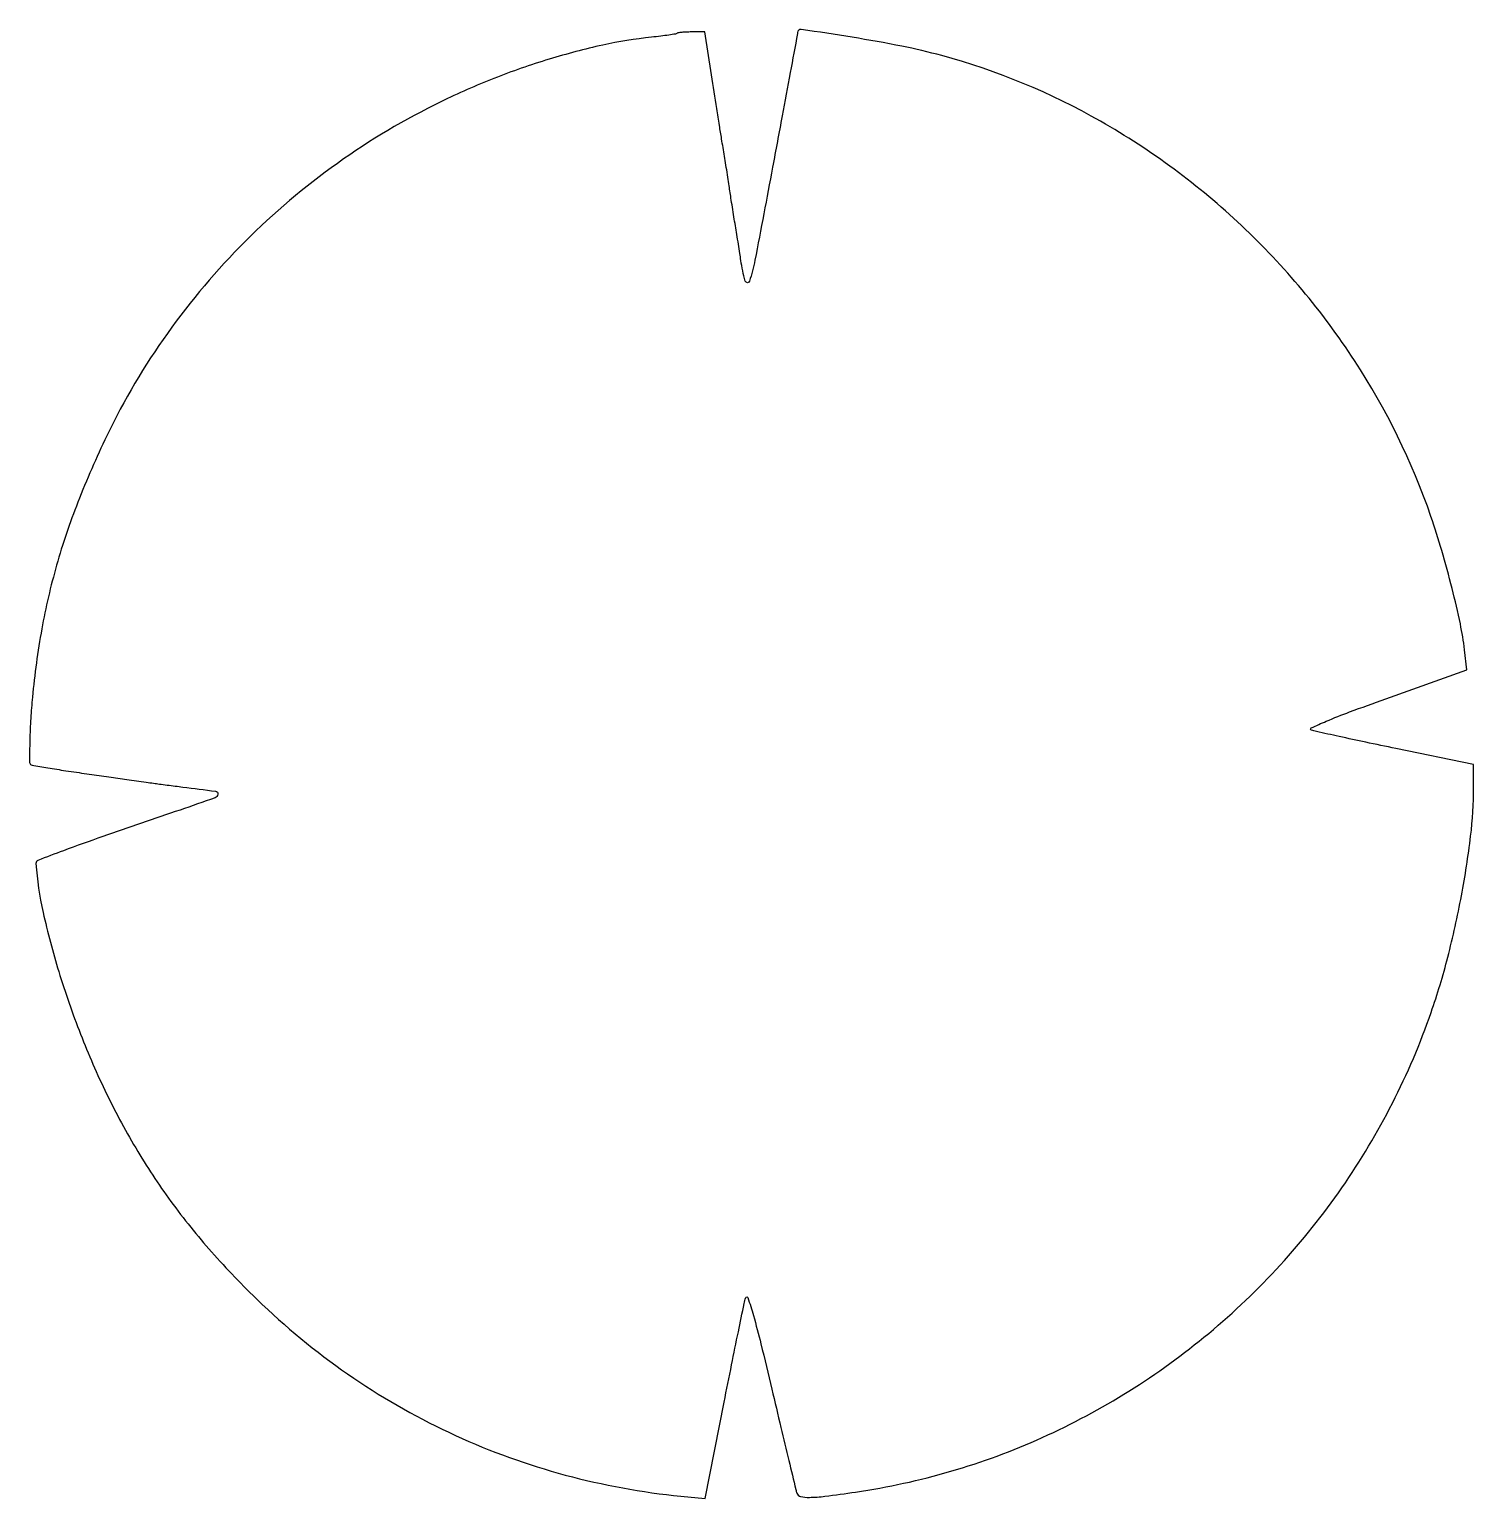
# Model space of a CAD drawing. Extents: x 1 to 396, y 0 to 402.
import ezdxf

# ---------------------------------------------------------------- set-up
doc = ezdxf.new("R2010")
doc.units = 0

msp = doc.modelspace()

# ---------------------------------------------------------------- linework, layer by layer
msp.add_lwpolyline([(177.916667, 400.619547, -0.14481), (177.563022, 400.447679, -0.003371), (175.713021, 400.152891, -0.007202), (173.52109, 399.850996, -0.004789), (171, 399.565182, 0.02842), (157.652059, 397.40926, 0.020097), (142.963774, 393.546696, 0.019288), (127.887741, 388.283074, 0.01964), (113.354737, 381.901593, 0.041777), (85.037891, 365.060702, 0.041332), (59.805204, 343.692627, 0.041492), (38.518625, 318.552518, 0.042841), (21.930381, 290.5, 0.018654), (14.012116, 272.335649, 0.024091), (8.193506, 255.101846, 0.024602), (4.149001, 237.690514, 0.020928), (1.568451, 219, 0.009274), (1.124982, 213.237253, 0.008013), (0.868782, 207.174078, 0.002616), (0.747938, 201.412881, 0.204556), (1.085811, 200.585756, 0.15459), (1.47138, 200.388591, 0.000783), (5.784582, 199.673141, 0.003414), (10.720017, 198.896983, 0.002144), (16.5, 198.053728), (22.481096, 197.207309), (28.046171, 196.419764), (32.720028, 195.758342, 0.000001), (34.742283, 195.472165, 0.001994), (36.318087, 195.255574, 0.000849), (38.429725, 194.977556, 0.00084), (40.683459, 194.688568, 0.001102), (42.742283, 194.432697, -0.003377), (51.699768, 193.278049, -0.409091), (52.344009, 192.446595, -0.285973), (51.554357, 191.45906, -0.002466), (42, 188.140731, 0.000899), (20.85056, 180.869492, 0.005604), (10.063835, 177.003399, 0.003515), (3.094556, 174.361134, 0.329465), (2.548833, 173.5, 0.036902), (4.508609, 160.121404, 0.01966), (8.787962, 143.939685, 0.018729), (14.750657, 126.828326, 0.019689), (21.8889, 110.5, 0.022255), (30.427999, 94.719957, 0.024046), (40.135304, 80.177688, 0.023583), (51.372579, 66.390044, 0.019841), (64.5, 52.870116, 0.041024), (89.509853, 32.709698, 0.04178), (117.328683, 17.041633, 0.041737), (147.392965, 6.203508, 0.040764), (179.078271, 0.402128), (185.656542, -0.255278), (190.88042, 26.122361, -0.000868), (192.932711, 36.391663, -0.001277), (194.774778, 45.407564, -0.000588), (196.373702, 53.087283, -0.024113), (196.802149, 54.733177, -0.728716), (197.381573, 54.738067, -0.010503), (198.87995, 49.872718, -0.009008), (200.948769, 42.08739, -0.002463), (203.930046, 29.733177, 0.000428), (206.42547, 19.204641, 0.000666), (208.59668, 10.132558, 0.000182), (210.503076, 2.226268, 0.023044), (210.787035, 1.25, 0.260823), (211.811764, 0.330389, 0.05994), (214.210347, 0.086403, 0.027265), (218.482637, 0.398319, 0.004249), (226.871662, 1.545408, 0.069941), (277.933487, 16.452421, 0.067844), (323.492149, 44.963439, 0.067498), (359.949113, 84.782851, 0.068003), (384.374228, 132.776986, 0.021016), (388.925088, 147.865495, 0.016097), (392.663761, 164.685742, 0.016411), (395.189555, 180.988661, 0.030231), (396, 194.380485), (396, 200.577484), (374.75, 204.961028, -0.001095), (366.471091, 206.687745, -0.0016), (359.189057, 208.247546, -0.000768), (353.0006, 209.603786, -0.028664), (351.617001, 209.993558, -0.671309), (351.58287, 210.597321, -0.011622), (355.668834, 212.429872, -0.010869), (362.062331, 214.958528, -0.003234), (371.934645, 218.544534), (394.135287, 226.446525), (393.511485, 231.973263, 0.024293), (392.3635, 239.043182, 0.009288), (390.108267, 248.757109, 0.009255), (387.297772, 259.104808, 0.012204), (384.333237, 268.419646, 0.061671), (363.426398, 311.075959, 0.05914), (332.49671, 348.018137, 0.05938), (293.910022, 376.567519, 0.063183), (250.474082, 394.532509, 0.017448), (239.550113, 397.102755, 0.009375), (225.922232, 399.546568, 0.00252), (212.007802, 401.701481, 0.448881), (210.988849, 400.851491, -0.037966), (210.958194, 400.56771, -0.000013), (208.974602, 389.881376, -0.000223), (206.767111, 378.01999, -0.000135), (204.147497, 364, -0.000943), (199.331697, 338.530568, -0.034855), (197.821574, 332.818107, -0.733183), (196.684762, 332.84384, -0.03537), (195.466459, 338.5, 0.002618), (195.182731, 340.420456, 0.001176), (194.790842, 342.940625, 0.001164), (194.364264, 345.601809, 0.001584), (193.966313, 348, -0.001586), (193.568372, 350.398191, -0.001165), (193.141826, 353.059375, -0.001177), (192.749984, 355.579544, -0.002622), (192.466313, 357.5, 0.002351), (192.183701, 359.420468, 0.001056), (191.795276, 361.940625, 0.001045), (191.373655, 364.601811, 0.001424), (190.981553, 367, -0.000604), (190.196072, 371.755249, -0.001287), (189.602494, 375.435244, -0.000814), (188.882459, 380.021726, -0.000122), (187.451389, 389.25), (185.63219, 401), (181.982762, 401, 0.00969), (180.554407, 400.972315, 0.013635), (179.282957, 400.888242, 0.009821), (178.238999, 400.769836, 0.153033)], format="xyb", close=True)

doc.saveas('drawing.dxf')
